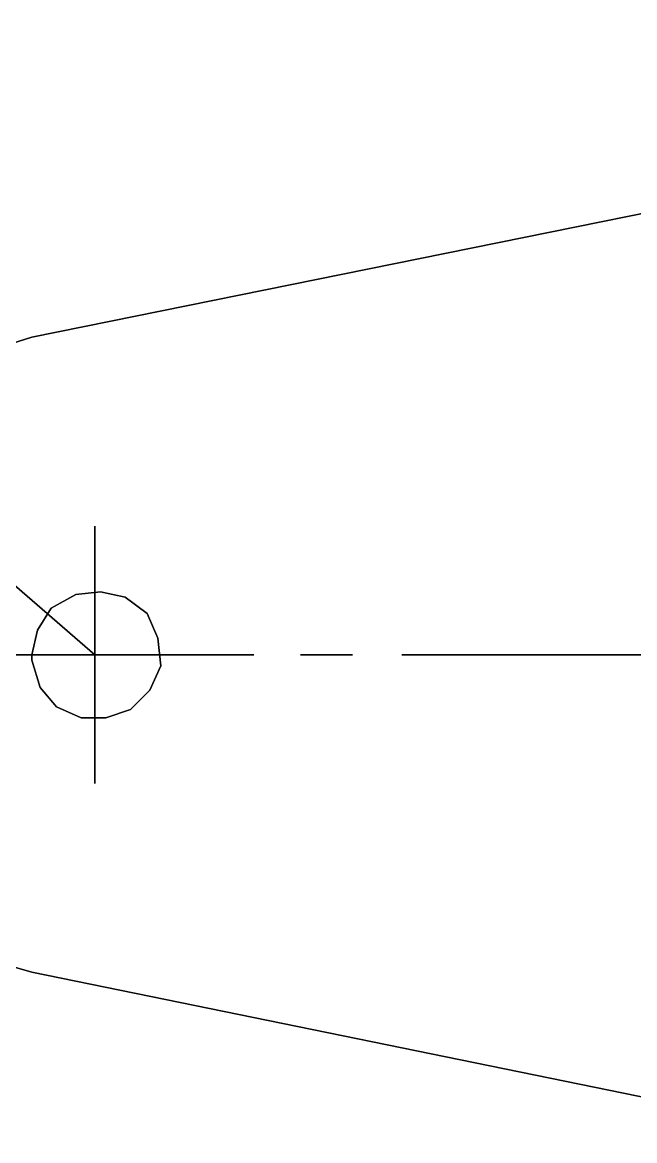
# Model space of a CAD drawing. Extents: x 1 to 210, y 1 to 298.
# Drawn here: x 55.08 to 74, y 217.47 to 252.05 of the extents above; entities that cross this region are included whole.
import ezdxf

# ---------------------------------------------------------------- set-up
doc = ezdxf.new("R2010")
doc.units = 0

msp = doc.modelspace()

# ---------------------------------------------------------------- linework, layer by layer
at = {"layer": 'P00017'}
msp.add_lwpolyline([(103.378003, 212.851995), (55.371997, 222.673327), (103.378003, 212.851995)], dxfattribs=at)
at = {"layer": 'P00022'}
msp.add_lwpolyline([(55.371997, 232.494659), (55.541334, 233.25666), (55.371997, 232.494659)], dxfattribs=at)
at = {"layer": 'P00023'}
msp.add_lwpolyline([(55.541334, 233.25666), (55.964666, 233.933993), (55.541334, 233.25666)], dxfattribs=at)
at = {"layer": 'P00024'}
msp.add_lwpolyline([(55.964666, 233.933993), (56.726668, 234.357325), (55.964666, 233.933993)], dxfattribs=at)
at = {"layer": 'P00025'}
msp.add_lwpolyline([(56.726668, 234.357325), (57.488664, 234.441994), (56.726668, 234.357325)], dxfattribs=at)
at = {"layer": 'P00026'}
msp.add_lwpolyline([(57.488664, 234.441994), (58.250665, 234.272662), (57.488664, 234.441994)], dxfattribs=at)
at = {"layer": 'P00027'}
msp.add_lwpolyline([(58.250665, 234.272662), (58.927998, 233.764661), (58.250665, 234.272662)], dxfattribs=at)
at = {"layer": 'P00028'}
msp.add_lwpolyline([(58.927998, 233.764661), (59.266667, 233.00266), (58.927998, 233.764661)], dxfattribs=at)
at = {"layer": 'P00029'}
msp.add_lwpolyline([(59.266667, 233.00266), (59.35133, 232.155995), (59.266667, 233.00266)], dxfattribs=at)
at = {"layer": 'P00030'}
msp.add_lwpolyline([(59.35133, 232.155995), (59.012666, 231.393994), (59.35133, 232.155995)], dxfattribs=at)
at = {"layer": 'P00031'}
msp.add_lwpolyline([(59.012666, 231.393994), (58.419997, 230.801325), (59.012666, 231.393994)], dxfattribs=at)
at = {"layer": 'P00032'}
msp.add_lwpolyline([(58.419997, 230.801325), (57.658001, 230.547329), (58.419997, 230.801325)], dxfattribs=at)
at = {"layer": 'P00033'}
msp.add_lwpolyline([(57.658001, 230.547329), (56.896, 230.547329), (57.658001, 230.547329)], dxfattribs=at)
at = {"layer": 'P00034'}
msp.add_lwpolyline([(56.896, 230.547329), (56.133998, 230.885993), (56.896, 230.547329)], dxfattribs=at)
at = {"layer": 'P00035'}
msp.add_lwpolyline([(56.133998, 230.885993), (55.625997, 231.478663), (56.133998, 230.885993)], dxfattribs=at)
at = {"layer": 'P00036'}
msp.add_lwpolyline([(55.625997, 231.478663), (55.371997, 232.325327), (55.625997, 231.478663)], dxfattribs=at)
at = {"layer": 'P00037'}
msp.add_lwpolyline([(55.371997, 232.325327), (55.371997, 232.494659), (55.371997, 232.325327)], dxfattribs=at)
at = {"layer": 'P00054'}
msp.add_lwpolyline([(55.371997, 242.315991), (103.378003, 252.05266), (55.371997, 242.315991)], dxfattribs=at)
at = {"layer": 'P00059'}
msp.add_lwpolyline([(55.371997, 222.673327), (53.593999, 223.181328), (55.371997, 222.673327)], dxfattribs=at)
at = {"layer": 'P00073'}
msp.add_lwpolyline([(53.763331, 241.807995), (55.371997, 242.315991), (53.763331, 241.807995)], dxfattribs=at)
at = {"layer": 'P00078'}
msp.add_lwpolyline([(53.339999, 232.494659), (57.319332, 232.494659), (53.339999, 232.494659)], dxfattribs=at)
at = {"layer": 'P00079'}
msp.add_lwpolyline([(61.383333, 232.494659), (57.319332, 232.494659), (61.383333, 232.494659)], dxfattribs=at)
at = {"layer": 'P00080'}
msp.add_lwpolyline([(57.319332, 228.515326), (57.319332, 232.494659), (57.319332, 228.515326)], dxfattribs=at)
at = {"layer": 'P00081'}
msp.add_lwpolyline([(57.319332, 236.473992), (57.319332, 232.494659), (57.319332, 236.473992)], dxfattribs=at)
at = {"layer": 'P00086'}
msp.add_lwpolyline([(45.381333, 232.494659), (62.229998, 232.494659), (45.381333, 232.494659)], dxfattribs=at)
at = {"layer": 'P00087'}
msp.add_lwpolyline([(63.669332, 232.494659), (65.277998, 232.494659), (63.669332, 232.494659)], dxfattribs=at)
at = {"layer": 'P00088'}
msp.add_lwpolyline([(66.802, 232.494659), (83.650665, 232.494659), (66.802, 232.494659)], dxfattribs=at)
at = {"layer": 'P00450'}
msp.add_lwpolyline([(57.319332, 232.494659), (49.783998, 239.013996), (57.319332, 232.494659)], dxfattribs=at)

doc.saveas('drawing.dxf')
